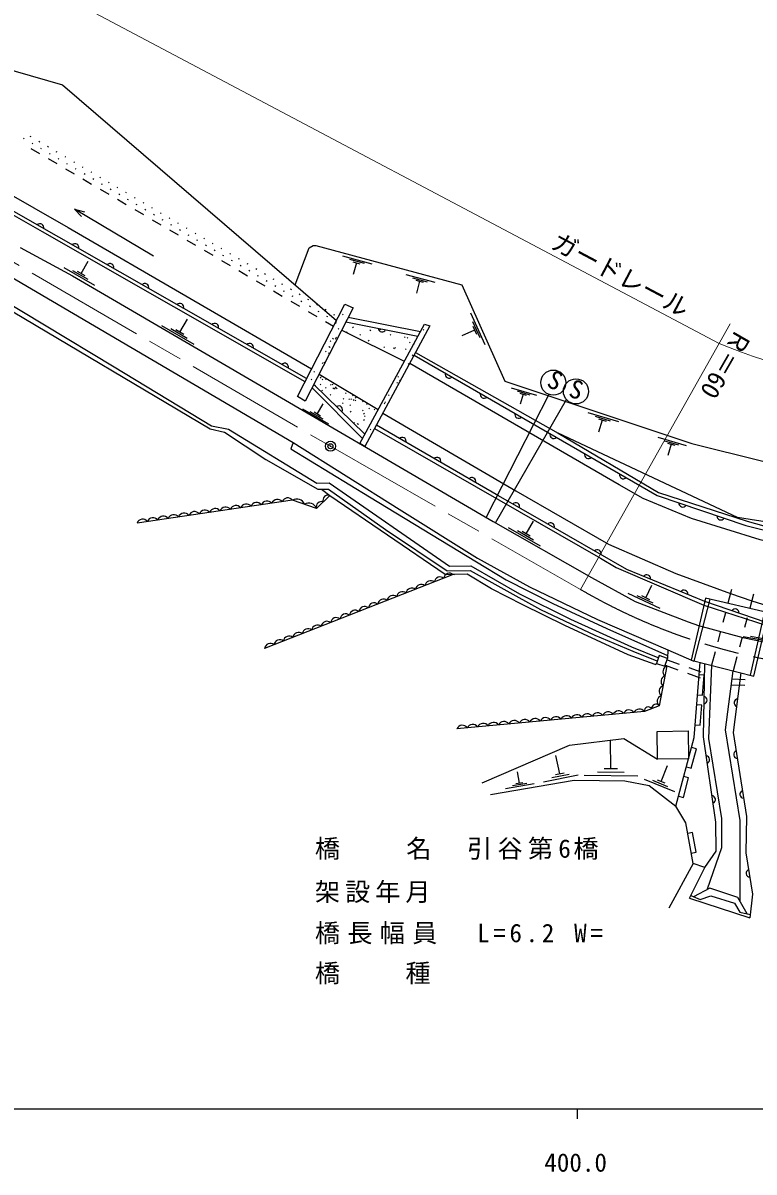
# Model space of a CAD drawing. Units: millimetres, scale not verified. Extents: x 40000 to 680000, y 20000 to 380000.
# Drawn here: x 412891 to 485584, y 198715 to 312909 of the extents above; entities that cross this region are included whole.
import ezdxf
from ezdxf.enums import TextEntityAlignment as Align

# ---------------------------------------------------------------- set-up
doc = ezdxf.new("R2010")
doc.units = ezdxf.units.MM
doc.header["$LTSCALE"] = 1000
doc.header["$PDMODE"] = 32
doc.header["$PDSIZE"] = 500
doc.linetypes.add('CHAIN', pattern=[18.5, 12, -1.5, 3.5, -1.5])
for name, color, linetype, lineweight in [('M-BGD', 7, 'Continuous', 25), ('M-BMK', 2, 'CHAIN', 13), ('M-BMK-SRVR', 3, 'Continuous', 25), ('M-STR-HTXT', 7, 'Continuous', 13), ('M-TTL-BAND', 7, 'Continuous', 25)]:
    doc.layers.add(name, color=color, linetype=linetype, lineweight=lineweight)
doc.layers.add('M-STR-STR1', color=1, linetype='Continuous')
doc.styles.add('ＭＳ ゴシック', font='')
doc.styles.get('ＭＳ ゴシック').set_extended_font_data('MS Gothic')

msp = doc.modelspace()

# ---------------------------------------------------------------- linework, layer by layer
at = {"layer": 'M-BGD'}
for p, q in [((441092, 277561), (395123, 303777)), ((413707, 301583), (413621, 301633)), ((413023, 301405), (412937, 301455)), ((413665, 300448), (414528, 299941)), ((413885, 300898), (413799, 300949)), ((414570, 301077), (414483, 301127)), ((414748, 300392), (414661, 300443)), ((415432, 300570), (415346, 300621)), ((415390, 299435), (416253, 298929)), ((415610, 299886), (415524, 299937)), ((416294, 300064), (416208, 300115)), ((416473, 299380), (416386, 299431)), ((417157, 299558), (417071, 299609)), ((417115, 298423), (417978, 297917)), ((417335, 298874), (417249, 298924)), ((418019, 299052), (417933, 299103)), ((418197, 298368), (418111, 298418)), ((418882, 298546), (418796, 298596)), ((419744, 298040), (419658, 298090)), ((418840, 297411), (419703, 296905)), ((419060, 297861), (418974, 297912)), ((419922, 297355), (419836, 297406)), ((420607, 297533), (420520, 297584)), ((421469, 297027), (421383, 297078)), ((420565, 296398), (421427, 295892)), ((420785, 296849), (420699, 296900)), ((421647, 296343), (421561, 296394)), ((422332, 296521), (422245, 296572)), ((422510, 295837), (422423, 295887)), ((423194, 296015), (423108, 296066)), ((422290, 295386), (423152, 294880)), ((423372, 295331), (423286, 295381)), ((424056, 295509), (423970, 295559)), ((424235, 294824), (424148, 294875)), ((424919, 295003), (424833, 295053)), ((425879, 289731), (418000, 294411)), ((418000, 294411), (418723, 293670)), ((418000, 294411), (418997, 294131)), ((424015, 294374), (424877, 293868)), ((425097, 294318), (425011, 294369)), ((425781, 294496), (425695, 294547)), ((425959, 293812), (425873, 293863)), ((426644, 293990), (426558, 294041)), ((427506, 293484), (427420, 293535)), ((425740, 293361), (426602, 292855)), ((426822, 293306), (426736, 293357)), ((427464, 292349), (428327, 291843)), ((427684, 292800), (427598, 292850)), ((428369, 292978), (428282, 293029)), ((428547, 292294), (428461, 292344)), ((429231, 292472), (429145, 292522)), ((429189, 291337), (430052, 290831)), ((429409, 291788), (429323, 291838)), ((430094, 291966), (430007, 292016)), ((430272, 291281), (430185, 291332)), ((430956, 291460), (430870, 291510)), ((430914, 290325), (431777, 289818)), ((431134, 290775), (431048, 290826)), ((431818, 290953), (431732, 291004)), ((431997, 290269), (431910, 290320)), ((432681, 290447), (432595, 290498)), ((418686, 288000), (419390, 289222)), ((432639, 289312), (433502, 288806)), ((432859, 289763), (432773, 289814)), ((433543, 289941), (433457, 289992)), ((433721, 289257), (433635, 289307)), ((434406, 289435), (434319, 289486)), ((435268, 288929), (435182, 288979)), ((444664, 289766), (447572, 288981)), ((445352, 289424), (446806, 289032)), ((445676, 289180), (446403, 288984)), ((446040, 289082), (445726, 287919)), ((420037, 286814), (416982, 288576)), ((419361, 287407), (417834, 288288)), ((419067, 287780), (418304, 288221)), ((434364, 288300), (435226, 287794)), ((434584, 288751), (434498, 288801)), ((435446, 288244), (435360, 288295)), ((436131, 288423), (436044, 288473)), ((436309, 287738), (436223, 287789)), ((436993, 287916), (436907, 287967)), ((450948, 287921), (453856, 287136)), ((436089, 287288), (436951, 286781)), ((437171, 287232), (437085, 287283)), ((437856, 287410), (437769, 287461)), ((438034, 286726), (437947, 286777)), ((438718, 286904), (438632, 286955)), ((451636, 287579), (453090, 287186)), ((451960, 287335), (452687, 287139)), ((452324, 287237), (452010, 286074)), ((437814, 286275), (438676, 285769)), ((438896, 286220), (438810, 286270)), ((439580, 286398), (439494, 286449)), ((439759, 285714), (439672, 285764)), ((440443, 285892), (440357, 285942)), ((439539, 285263), (440401, 284757)), ((440621, 285208), (440535, 285258)), ((441305, 285386), (441219, 285436)), ((441483, 284701), (441397, 284752)), ((442168, 284880), (442081, 284930)), ((443030, 284373), (442944, 284424)), ((428494, 282194), (429237, 283483)), ((441264, 284251), (442126, 283744)), ((442346, 284195), (442260, 284246)), ((442988, 283238), (443775, 282777)), ((443208, 283689), (443122, 283740)), ((443893, 283867), (443806, 283918)), ((444071, 283183), (443984, 283234)), ((444673, 283896), (444743, 283967)), ((445011, 283221), (452161, 281787)), ((445236, 283660), (452410, 282246)), ((457401, 284104), (458821, 280940)), ((457597, 283242), (458307, 281660)), ((429919, 280942), (426696, 282801)), ((429206, 281568), (427595, 282497)), ((428896, 281961), (428091, 282426)), ((443959, 283059), (444030, 283130)), ((444240, 282464), (444311, 282535)), ((444582, 282385), (450811, 279289)), ((445061, 282147), (445113, 282199)), ((445671, 282642), (445742, 282712)), ((447399, 282714), (447423, 282737)), ((447423, 282326), (447494, 282397)), ((448406, 282403), (448477, 282474)), ((452690, 282389), (452761, 282459)), ((457794, 282380), (456528, 281812)), ((457617, 282776), (457972, 281985)), ((443432, 281242), (443503, 281312)), ((443693, 281500), (443764, 281571)), ((443830, 281044), (443900, 281114)), ((443949, 281526), (444019, 281597)), ((444011, 281622), (444082, 281693)), ((446379, 281873), (446449, 281944)), ((447230, 281320), (447301, 281390)), ((449398, 281874), (449469, 281945)), ((450833, 281646), (450904, 281716)), ((451091, 281590), (451162, 281661)), ((451324, 281117), (451395, 281188)), ((451719, 280968), (451783, 281032)), ((452791, 281788), (452846, 281843)), ((442960, 280233), (443031, 280304)), ((443269, 280064), (443339, 280134)), ((443304, 280677), (443375, 280748)), ((443358, 280644), (443429, 280714)), ((447768, 280801), (447779, 280812)), ((448760, 280647), (448831, 280717)), ((449778, 280540), (449849, 280610)), ((449867, 280598), (449937, 280669)), ((450932, 280463), (451002, 280534)), ((451633, 279842), (451704, 279913)), ((442641, 279054), (442711, 279125)), ((442805, 279134), (442876, 279205)), ((450536, 279426), (450541, 279430)), ((451186, 278986), (451257, 279057)), ((441558, 277443), (441629, 277514)), ((441804, 278214), (441875, 278285)), ((442335, 278002), (448214, 274489)), ((442477, 277626), (442548, 277696)), ((442571, 277784), (442619, 277832)), ((442635, 277430), (442706, 277501)), ((442982, 277487), (443053, 277557)), ((450152, 277705), (450223, 277776)), ((441635, 276638), (446655, 271608)), ((446896, 272054), (441816, 276991)), ((441932, 276879), (441973, 276920)), ((442437, 276935), (442507, 277006)), ((442616, 276352), (442687, 276423)), ((442977, 276629), (443048, 276699)), ((443472, 276916), (443543, 276986)), ((443646, 276946), (443717, 277017)), ((443719, 276563), (443790, 276634)), ((443781, 277072), (443822, 277113)), ((443865, 276530), (443936, 276601)), ((443950, 276684), (444020, 276755)), ((444057, 276562), (444128, 276633)), ((450061, 277111), (450132, 277182)), ((450333, 277329), (450404, 277400)), ((461438, 276649), (463937, 275909)), ((443437, 275925), (443508, 275996)), ((444737, 275522), (444807, 275593)), ((444962, 276088), (445033, 276158)), ((445302, 275475), (445373, 275546)), ((445484, 275494), (445555, 275565)), ((445658, 275863), (445729, 275934)), ((445738, 275431), (445809, 275502)), ((445911, 275365), (445982, 275436)), ((445937, 275655), (446007, 275726)), ((446383, 275572), (446390, 275579)), ((446657, 275259), (446728, 275330)), ((448868, 275193), (448939, 275264)), ((449233, 275881), (449303, 275951)), ((465196, 275999), (458937, 263790)), ((459876, 263245), (466924, 275487)), ((462025, 276339), (463275, 275969)), ((462301, 276121), (462926, 275936)), ((462613, 276029), (462317, 275029)), ((443298, 273036), (440726, 274519)), ((442729, 273535), (441443, 274277)), ((442482, 273849), (441839, 274220)), ((442160, 274035), (442754, 275064)), ((444665, 275090), (444736, 275160)), ((445382, 274893), (445453, 274964)), ((445441, 274258), (445511, 274328)), ((446645, 274359), (446716, 274429)), ((446767, 274062), (446837, 274133)), ((447063, 275034), (447133, 275104)), ((447271, 274548), (447342, 274619)), ((447525, 274848), (447558, 274881)), ((447819, 274466), (447890, 274536)), ((448815, 275067), (448886, 275138)), ((469059, 274197), (472098, 273297)), ((445778, 273145), (445848, 273215)), ((446120, 273028), (446191, 273099)), ((446181, 273003), (446252, 273074)), ((446764, 273434), (446835, 273505)), ((446840, 273792), (446911, 273862)), ((469774, 273820), (471293, 273370)), ((470108, 273555), (470868, 273330)), ((470488, 273443), (470128, 272227)), ((447418, 272479), (447488, 272549)), ((476025, 271742), (478830, 270911)), ((476685, 271394), (478087, 270979)), ((476994, 271150), (477695, 270943)), ((477345, 271046), (477012, 269925)), ((464347, 260903), (461161, 262725)), ((462936, 262133), (463665, 263407)), ((463641, 261518), (462048, 262429)), ((463334, 261905), (462538, 262361)), ((455676, 258088), (436916, 250742)), ((474819, 255779), (475416, 257051)), ((476261, 254714), (473079, 256206)), ((475540, 255246), (473949, 255992)), ((475217, 255592), (474422, 255965)), ((483338, 256611), (482984, 255261)), ((485532, 256155), (485160, 254753)), ((481183, 255660), (479593, 249488)), ((482730, 254294), (482477, 253326)), ((484903, 253787), (484647, 252820)), ((486637, 254377), (485183, 248084)), ((482223, 252359), (481969, 251392)), ((484390, 251854), (484133, 250887)), ((487401, 251400), (484494, 251908)), ((486699, 251673), (485246, 251927)), ((477012, 250620), (476979, 249744)), ((481716, 250425), (481361, 249074)), ((475763, 249157), (475870, 249269)), ((476748, 249083), (478018, 248620)), ((476933, 249614), (478148, 249182)), ((483877, 249921), (483505, 248519)), ((478958, 248278), (480228, 247816)), ((479091, 248848), (480306, 248416)), ((480624, 248093), (480125, 248132)), ((480468, 246099), (480624, 248093)), ((483327, 247140), (484664, 247092)), ((483403, 247733), (484707, 247668)), ((479970, 246138), (480468, 246099)), ((480391, 245102), (479892, 245141)), ((480235, 243108), (480391, 245102)), ((479737, 243147), (480235, 243108)), ((471355, 238790), (471316, 241637)), ((466287, 238278), (465874, 240112)), ((479340, 238849), (479856, 240781)), ((479856, 240781), (479373, 240911)), ((472022, 238783), (470688, 238797)), ((476358, 237516), (476984, 239132)), ((478857, 238978), (479340, 238849)), ((462249, 237345), (462051, 238486)), ((468108, 238162), (464650, 237471)), ((467197, 238220), (465468, 237874)), ((466719, 238364), (465855, 238191)), ((474017, 238050), (468678, 238106)), ((472686, 238420), (470017, 238448)), ((477692, 236492), (474691, 237739)), ((477025, 237004), (475524, 237627)), ((476733, 237360), (475983, 237671)), ((478565, 235951), (479081, 237883)), ((479081, 237883), (478598, 238012)), ((463725, 237307), (460872, 236812)), ((462987, 237326), (461561, 237079)), ((462606, 237407), (461893, 237283)), ((478082, 236080), (478565, 235951)), ((479478, 232464), (478986, 232374)), ((479838, 230496), (479478, 232464)), ((479346, 230406), (479838, 230496)), ((479535, 229376), (477112, 224952)), ((479169, 225932), (485161, 223966))]:
    msp.add_line(p, q, dxfattribs=at)
for points in [[(367551, 311772), (369605, 310841), (382284, 304952), (392908, 298909), (401755, 293498), (439749, 271203), (450288, 264601), (458081, 259730), (463268, 256887), (470009, 253622), (477012, 250620), (479593, 249488)], [(399439, 311777), (416832, 306762), (444062, 283336)], [(395779, 304994), (400035, 302499), (417374, 292586), (441587, 278523)], [(440936, 277257), (414840, 292138), (401113, 299976), (394955, 303466)], [(390992, 296302), (395526, 293736), (410850, 284836), (431493, 272567), (432915, 272251), (437049, 269512), (442209, 266563), (443263, 266563), (448950, 262561), (455058, 258454), (457349, 258506), (464353, 254610), (469751, 252056), (473516, 250476), (475912, 249528)], [(391530, 296449), (391837, 296349), (408060, 287081), (421962, 278734), (431651, 272889), (433336, 272538), (442095, 267167), (443342, 267219), (455313, 258917), (457419, 258952), (462264, 256161), (467337, 253668), (473410, 250912), (476008, 249859)], [(412605, 290586), (417818, 287782), (432313, 279330), (459656, 263371), (469412, 257812), (473756, 255403), (479048, 253388), (480075, 253033), (484459, 251848), (486552, 251414), (490739, 250782), (497098, 250229), (502508, 250426), (516885, 251335), (529444, 252019), (544344, 252681)], [(439953, 286870), (441361, 290549), (441748, 290795), (442011, 290795), (456516, 286881), (460816, 277297), (479408, 271129), (493508, 267614), (509727, 266442), (521049, 268496), (530343, 269470), (543550, 268285)], [(451799, 279901), (475966, 265948), (484761, 262973), (492080, 261130), (501401, 259286), (523650, 259997), (543939, 260631)], [(451937, 280157), (466108, 272158), (476069, 266256), (484887, 263394), (491885, 261428), (501071, 259579), (523610, 260399), (543915, 261114)], [(543991, 259613), (521385, 258990), (500610, 258398), (494489, 259424), (486195, 261557), (479362, 263650), (474544, 265665), (472174, 267007), (451347, 279064)], [(448682, 274122), (461905, 266415), (471108, 261123), (477822, 258182), (483229, 256194), (485353, 255479), (488986, 254356), (493234, 253443), (499939, 252987), (505179, 253092), (522741, 253408), (523182, 253412), (544280, 253930)], [(486806, 253339), (480678, 255412), (472924, 258600), (467155, 261912), (460181, 265925), (448036, 272926)], [(447860, 272599), (470312, 259710), (471866, 258788), (480599, 255066), (486743, 253069), (491388, 252076), (497231, 251334), (502387, 251302), (525987, 251831)], [(543885, 261698), (535623, 261847), (523458, 262479), (515678, 262321), (506712, 261670), (504551, 261395), (497623, 261617), (483933, 263759), (466108, 272158)], [(439749, 271203), (439534, 270600), (447345, 265808), (457983, 259348), (460931, 257584), (465566, 255215), (470963, 252740), (476993, 250054)], [(442587, 266563), (443406, 265954), (454883, 258147), (455795, 258091)], [(443406, 265954), (442090, 264664), (439694, 265480), (424238, 263215)], [(475763, 249157), (473077, 250105), (466758, 253019), (462580, 255072), (459473, 256670), (457051, 258127), (455676, 258088)], [(476927, 249008), (476154, 245059), (474680, 244479), (456032, 242764)], [(480690, 228963), (479535, 229376), (478798, 233404), (477815, 235082), (479640, 241909), (480222, 249370)], [(479169, 225932), (480690, 228963), (481814, 230613), (481773, 233486), (480544, 241964), (480681, 249251)], [(481361, 249074), (481047, 241795), (482337, 233843), (482364, 230920), (480916, 226813)], [(484193, 225617), (484192, 233653), (482747, 242646), (483505, 248519)], [(484284, 248317), (483522, 242400), (484821, 234036), (484774, 230438), (485430, 226330), (485161, 223966)], [(458535, 237403), (467244, 241136), (472635, 241787), (475994, 239731)], [(459384, 236223), (467687, 237662), (472725, 237592), (475147, 237136), (477815, 235082)], [(479295, 226184), (480237, 225783), (481278, 226158), (483631, 225444), (484181, 224543), (485201, 224321)], [(484900, 224387), (483970, 226006), (481173, 226918), (479578, 226064)]]:
    msp.add_lwpolyline(points, dxfattribs=at)
for points in [[(440177, 275782), (444908, 284980), (445724, 284611), (440958, 275317)], [(452807, 282979), (453359, 282795), (446899, 270817), (446388, 271115)], [(480758, 255760), (479343, 249597), (485568, 247984), (487024, 254285)], [(476139, 250041), (475870, 249269), (476711, 248976), (476979, 249744), (476138, 250038)], [(475947, 242495), (479028, 242547), (479075, 239784), (475994, 239731)]]:
    msp.add_lwpolyline(points, close=True, dxfattribs=at)
for centre in [(465629, 277164), (467879, 276300)]:
    msp.add_circle(centre, 1250, dxfattribs=at)
for centre, radius, start, end in [((414591, 292577), 384, 342.98542, 137.62465), ((418066, 290596), 384, 342.98542, 137.62465), ((421540, 288614), 384, 342.98542, 137.62465), ((425015, 286633), 384, 342.98542, 137.62465), ((428490, 284651), 384, 342.98542, 137.62465), ((431964, 282670), 384, 342.98542, 137.62465), ((448603, 282587), 384, 181.33524, 335.97447), ((435439, 280688), 384, 342.98542, 137.62465), ((438914, 278707), 384, 342.98542, 137.62465), ((455265, 277998), 384, 162.68052, 317.31975), ((458729, 275998), 384, 162.68052, 317.31975), ((444298, 274462), 384, 328.49625, 123.13548), ((462193, 273998), 384, 162.68052, 317.31975), ((465657, 271998), 384, 162.68052, 317.31975), ((450601, 271350), 384, 342.7204, 137.35964), ((454066, 269352), 384, 342.7204, 137.35964), ((469121, 269998), 384, 162.68052, 317.31975), ((457532, 267355), 384, 342.7204, 137.35964), ((472585, 267998), 384, 162.68052, 317.31975), ((434070, 264351), 602, 38.43732, 158.23263), ((435101, 264502), 602, 38.43732, 158.23263), ((436131, 264653), 602, 38.43732, 158.23263), ((437162, 264804), 602, 38.43732, 158.23263), ((438192, 264955), 602, 38.43732, 158.23263), ((439222, 265106), 602, 38.43732, 158.23263), ((440126, 264786), 817, 20.45903, 121.91719), ((441324, 264378), 817, 20.45903, 121.91719), ((442562, 264840), 504, 68.29202, 200.55053), ((443220, 265485), 504, 68.29202, 200.55053), ((461892, 264843), 384, 342.75981, 137.39905), ((478496, 265181), 384, 173.9885, 328.62774), ((426858, 263294), 602, 38.43732, 158.23263), ((427888, 263445), 602, 38.43732, 158.23263), ((428919, 263596), 602, 38.43732, 158.23263), ((429949, 263747), 602, 38.43732, 158.23263), ((430979, 263898), 602, 38.43732, 158.23263), ((432010, 264049), 602, 38.43732, 158.23263), ((433040, 264200), 602, 38.43732, 158.23263), ((482285, 263899), 384, 173.9885, 328.62774), ((424797, 262992), 602, 38.43732, 158.23263), ((425827, 263143), 602, 38.43732, 158.23263), ((465359, 262848), 384, 342.75981, 137.39905), ((469998, 260183), 384, 342.82299, 137.46222), ((455307, 257650), 573, 49.82653, 172.942), ((452493, 256548), 573, 49.82653, 172.942), ((453431, 256915), 573, 49.82653, 172.942), ((454369, 257283), 573, 49.82653, 172.942), ((474919, 257688), 384, 350.32715, 144.96639), ((449679, 255446), 573, 49.82653, 172.942), ((450617, 255813), 573, 49.82653, 172.942), ((451555, 256181), 573, 49.82653, 172.942), ((478619, 256167), 384, 350.32715, 144.96639), ((446865, 254344), 573, 49.82653, 172.942), ((447803, 254711), 573, 49.82653, 172.942), ((448741, 255079), 573, 49.82653, 172.942), ((483715, 254295), 384, 353.99186, 148.63109), ((444050, 253242), 573, 49.82653, 172.942), ((444988, 253610), 573, 49.82653, 172.942), ((445927, 253977), 573, 49.82653, 172.942), ((441236, 252140), 573, 49.82653, 172.942), ((442174, 252508), 573, 49.82653, 172.942), ((443112, 252875), 573, 49.82653, 172.942), ((437484, 250671), 573, 49.82653, 172.942), ((438422, 251038), 573, 49.82653, 172.942), ((439360, 251406), 573, 49.82653, 172.942), ((440298, 251773), 573, 49.82653, 172.942), ((477097, 248462), 572, 107.31335, 230.55691), ((476904, 247475), 572, 107.31335, 230.55691), ((476710, 246488), 572, 107.31335, 230.55691), ((476517, 245500), 572, 107.31335, 230.55691), ((480528, 245609), 384, 281.60385, 76.24308), ((483987, 245348), 384, 95.34595, 249.98518), ((471081, 243846), 601, 35.31214, 155.20192), ((472117, 243941), 601, 35.31214, 155.20192), ((473153, 244037), 601, 35.31214, 155.20192), ((474189, 244132), 601, 35.31214, 155.20192), ((475089, 244521), 411, 37.16055, 185.73492), ((475826, 244810), 411, 37.16055, 185.73492), ((458649, 242702), 601, 35.31214, 155.20192), ((459685, 242797), 601, 35.31214, 155.20192), ((460721, 242893), 601, 35.31214, 155.20192), ((461757, 242988), 601, 35.31214, 155.20192), ((462793, 243083), 601, 35.31214, 155.20192), ((463829, 243179), 601, 35.31214, 155.20192), ((464865, 243274), 601, 35.31214, 155.20192), ((465901, 243369), 601, 35.31214, 155.20192), ((466937, 243465), 601, 35.31214, 155.20192), ((467973, 243560), 601, 35.31214, 155.20192), ((469009, 243655), 601, 35.31214, 155.20192), ((470045, 243751), 601, 35.31214, 155.20192), ((456577, 242512), 601, 35.31214, 155.20192), ((457613, 242607), 601, 35.31214, 155.20192), ((480788, 239693), 384, 290.9267, 85.56594), ((483948, 240208), 384, 111.50785, 266.14708), ((484562, 236255), 384, 111.50785, 266.14708), ((481362, 235734), 384, 290.9267, 85.56594), ((485185, 228397), 384, 111.74519, 266.38443)]:
    msp.add_arc(centre, radius, start, end, dxfattribs=at)
at = {"layer": 'M-BMK'}
for p, q in [((397810, 297335), (443467, 270846)), ((443467, 270846), (468338, 256606))]:
    msp.add_line(p, q, dxfattribs=at)
msp.add_arc((498216, 307995), 59444, 239.82619, 274.00983, dxfattribs=at)
at = {"layer": 'M-BMK-SRVR'}
msp.add_circle((443467, 270846), 500, dxfattribs=at)
msp.add_point((443467, 270846), dxfattribs=at)
at = {"layer": 'M-STR-HTXT'}
for p, q in [((411616, 318383), (482109, 281058)), ((483217, 283025), (468338, 256606))]:
    msp.add_line(p, q, dxfattribs=at)
msp.add_arc((500711, 325474), 48154, 247.2751, 269.85605, dxfattribs=at)
at = {"layer": 'M-TTL-BAND'}
for p, q in [((40000, 205000), (579000, 205000)), ((468000, 205000), (468000, 204000))]:
    msp.add_line(p, q, dxfattribs=at)

# ---------------------------------------------------------------- texts
at = {"layer": 'M-BGD', "style": 'ＭＳ ゴシック'}
for rotation, p in [(335.288, (464619, 276333)), (342.143, (466872, 275289))]:
    msp.add_text('S', height=1833, rotation=rotation, dxfattribs=at).set_placement(p, align=Align.BOTTOM_LEFT)
at = {"layer": 'M-STR-HTXT', "style": 'ＭＳ ゴシック'}
for s, rotation, p in [('ガードレール', 332.1, (465014, 290110)), ('Ｒ＝60', 240.04, (483423, 283043))]:
    msp.add_text(s, height=1833, rotation=rotation, dxfattribs=at).set_placement(p, align=Align.BOTTOM_LEFT)
at = {"layer": 'M-STR-STR1', "char_height": 1833, "attachment_point": 7, "style": 'ＭＳ ゴシック'}
for s, insert in [('\\T1.21;橋\u3000\u3000名\u3000引谷第6橋', (441919, 229740)), ('\\T1.2;架設年月\u3000\u3000', (441919, 225444)), ('\\T1.29;橋長幅員\u3000L=6.2\\~W=', (441919, 221346)), ('\\T1.2;橋\u3000\u3000種\u3000\u3000', (441919, 217366))]:
    msp.add_mtext(s, dxfattribs=dict(at, insert=insert))
at = {"layer": 'M-TTL-BAND', "style": 'ＭＳ ゴシック'}
msp.add_text('400.0', height=1833, dxfattribs=at).set_placement((467844, 198195), align=Align.BOTTOM_CENTER)

doc.saveas('drawing.dxf')
